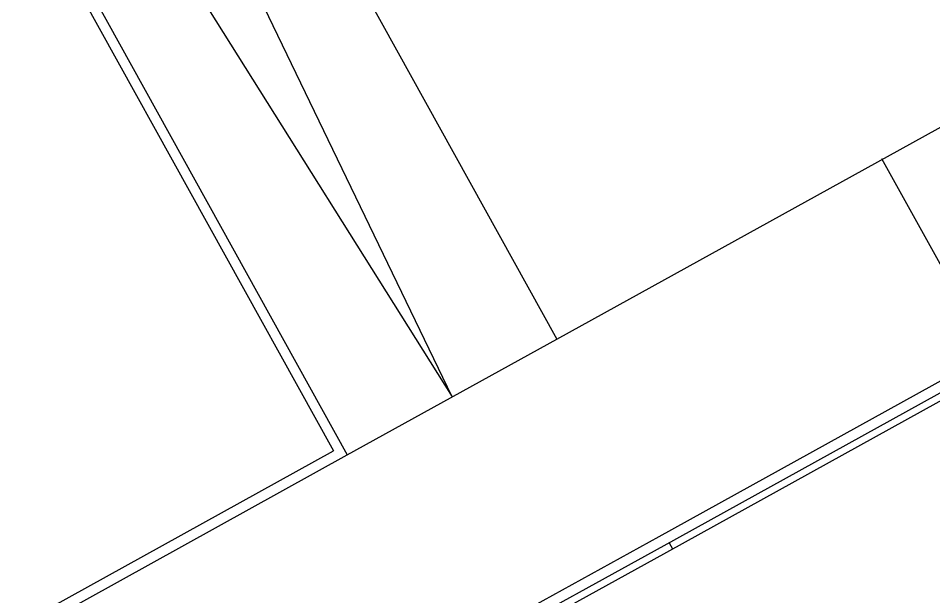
# Model space of a CAD drawing. Header units: millimetres. Extents: x 441061 to 442903, y 4515148 to 4515613.
# Drawn here: x 442528.986 to 442529.822, y 4515544.827 to 4515545.356 of the extents above; entities that cross this region are included whole.
import ezdxf

# ---------------------------------------------------------------- set-up
doc = ezdxf.new("R2010")
doc.units = ezdxf.units.MM
doc.linetypes.add('CONTINUA', pattern=[0])
doc.layers.add('01_piscinas', color=254, linetype='Continuous')

# ---------------------------------------------------------------- blocks, each defined once
blk = doc.blocks.new('A$C21391103')
at = {"layer": '01_piscinas'}
for p, q in [((123.1071, 88.9701, -0.0001), (130.592, 75.4459, 0)), ((129.8264, 75.0222, 0), (123.1071, 88.9701, 0)), ((121.389, 88.4603, -0.0001), (129.0608, 74.5985, 0)), ((121.389, 88.4603, -0.0001), (129.8264, 75.0222, 0)), ((121.3524, 88.3716, -0.0001), (128.9589, 74.6278, 0)), ((131.3967, 73.8888), (138.2989, 77.7082)), ((132.9645, 76.7669, 0), (133.7557, 75.3371, 0)), ((129.0608, 74.5985, 0), (130.592, 75.4459, 0)), ((118.2781, 68.6308, 0), (129.0608, 74.5985, 0)), ((121.6094, 70.5603, 0), (128.9589, 74.6278, 0)), ((131.4143, 73.9557, 0), (131.4385, 73.9119)), ((128.7816, 72.4457), (131.3967, 73.8888))]:
    blk.add_line(p, q, dxfattribs=at)
for points in [[(190.3126, 94.6555, 0.016487), (186.4521, 94.3256, 0.014757), (179.0139, 93.2187, 0.006475), (173.2372, 91.9157, 0.008166), (166.0036, 90.06, 0.021654), (156.8841, 86.9453, 0.020322), (148.6004, 83.3147, 0.00713), (143.0416, 80.4542, 0.000222), (142.87, 80.3626), (141.5808, 79.6632), (140.2919, 78.9639, 0.002681), (138.2393, 77.8181), (131.3377, 73.999), (128.7227, 72.556), (120.8084, 68.1886), (115.8655, 65.4489), (102.6963, 58.1499), (102.5823, 58.0861), (113.3642, 40.0897)], [(190.3106, 94.5803, 0.016462), (186.461, 94.2511, 0.014755), (179.0282, 93.145, 0.006474), (173.2547, 91.8428, 0.008165), (166.024, 89.9878, 0.021653), (156.9114, 86.8754, 0.020322), (148.6335, 83.2474, 0.00713), (143.0769, 80.388, 0.000222), (142.9055, 80.2966), (141.6165, 79.5973), (140.3279, 78.8981, 0.002681), (138.276, 77.7527), (131.374, 73.9334), (128.7589, 72.4903), (120.8447, 68.1229), (115.9019, 65.3834), (102.7328, 58.0844), (102.6863, 58.0584), (113.4285, 40.1282)]]:
    blk.add_lwpolyline(points, format="xyb", dxfattribs=at)
at = {"layer": '01_piscinas', "elevation": 0}
blk.add_lwpolyline([(130.593, 75.4441), (137.4446, 79.2356, -0.002679), (139.5107, 80.3889), (140.8044, 81.0907), (142.0984, 81.7927, -0.000228), (142.2761, 81.8875, -0.007137), (147.8813, 84.7719, -0.008301), (151.2783, 86.3593)], format="xyb", dxfattribs=at)

msp = doc.modelspace()

# ---------------------------------------------------------------- block references
at = {"layer": '01_piscinas', "color": 6, "linetype": 'CONTINUA', "xscale": 0.125, "yscale": 0.125, "zscale": 0.125}
msp.add_blockref('A$C21391103', (442513.15368, 4515535.63213), dxfattribs=at)

doc.saveas('drawing.dxf')
